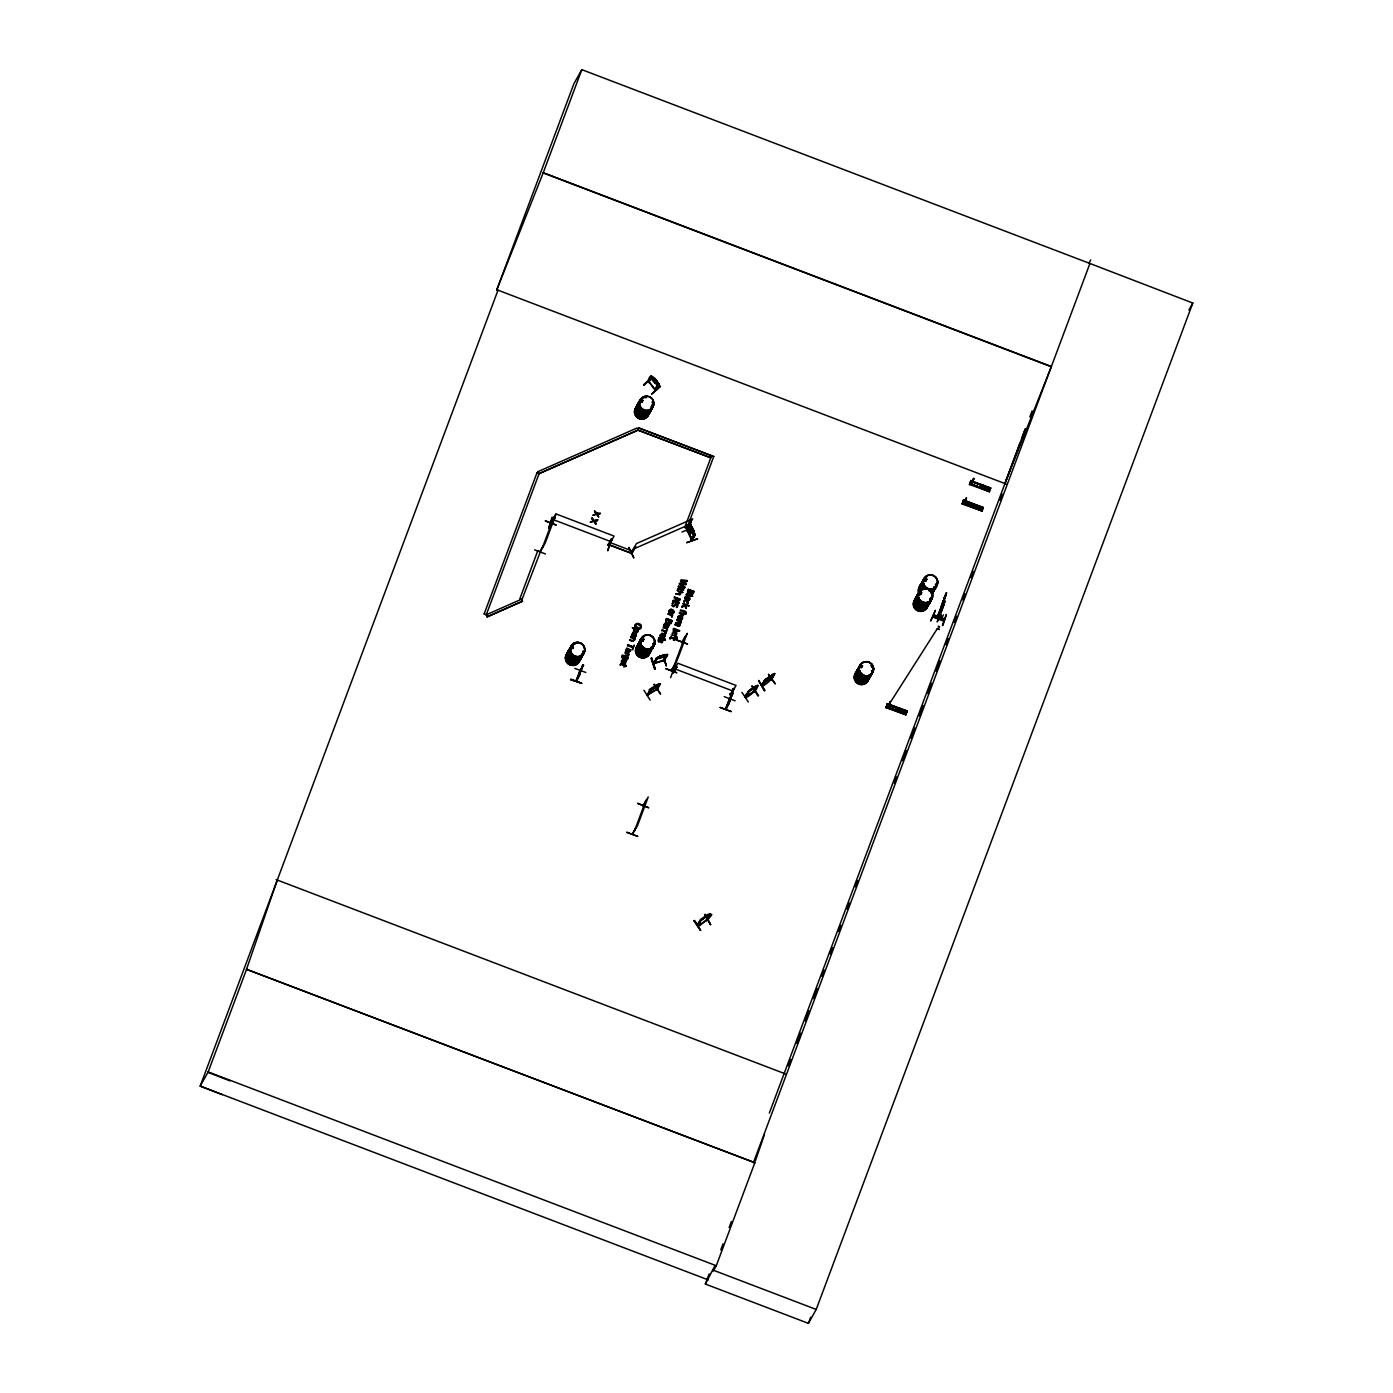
<?xml version="1.0" encoding="UTF-8"?>
<svg xmlns="http://www.w3.org/2000/svg" width="1393" height="1393" viewBox="0 0 1393 1393"><rect width="100%" height="100%" fill="white"/><g stroke="black" fill="none" stroke-linecap="round" stroke-linejoin="round"><path stroke-width="1.5" d="M677.938 589.674L678.287 588.978M684.207 602.89L683.824 601.167M581.856 668.849L581.908 667.526M629.949 650.81L628.696 651.663L628.713 648.685M680.742 593.714L680.602 592.443L683.058 592.547L677.033 590.249L680.097 593.331M659.516 641.233L658.889 640.414M631.395 635.748L632.805 633.049M622.183 661.762L622.236 663.016L621.539 661.483M660.77 635.887L660.961 634.825M628.069 657.392L627.982 657.879A2.072 2.037 29.4 0 1 627.198 659.185L627.268 659.063A2.072 2.037 29.4 0 0 628.051 657.757M687.533 602.89L686.279 601.306M685.704 598.137L686.349 596.883M633.919 630.437L635.191 631.952M625.405 656.155L627.198 658.105M628.104 654.693L627.755 655.842L628.713 655.737M671.826 612.92L673.15 611.057M681.821 618.3L681.612 616.942M630.019 650.322L630.872 649.695L630.524 651.175M668.065 627.198L668.953 624.743L667.961 625.979M687.028 530.071L691.764 540.536L695.211 534.72L694.306 533.972L691.363 539.161L692.129 540.38L695.211 534.72M687.132 529.88L690.615 524.325L691.05 525.283C681.003 542.156 693.784 518.684 689.901 522.654L686.662 528.26L687.881 528.139M688.038 530.507L687.672 529.601M691.311 539.213L694.794 533.763M636.305 635.643L636.322 634.703M664.983 635.835L664.844 634.494M641.25 626.815L641.268 625.631M641.337 626.154L641.093 627.372M624.952 660.682C624.099 667.23 625.892 659.168 625.614 661.466M634.895 626.171L635.156 624.969M634.999 625.509L634.982 626.693M635.678 635.539L635.365 634.32M676.389 632.701L675.797 633.919M554.919 517.604L553.509 518.074L553.926 517.221L554.919 517.604L550.931 523.298M632.126 834.32L635.434 828.278M671.304 670.033C673.011 674.02 685.286 637.977 687.254 633.327L682.309 642.521M939.909 614.452L939.422 615.706L940.641 616.176L941.128 614.922L939.875 614.505C935.904 618.318 940.432 620.79 940.954 614.957M666.254 621.365L666.585 620.164M686.087 613.773L685.965 612.189M887.376 705.572L887.149 704.301L906.895 711.84L886.958 704.841L887.411 703.604L907.209 710.918L906.773 712.119M983.214 507.836L963.608 499.983C962.929 502.351 963.817 502.525 963.538 501.045M971.583 482.204L970.66 481.473L970.451 482.622M970.729 481.943L971.374 482.274M621.783 656.12L621.713 657.061M677.834 605.903L677.938 605.398A1.968 1.933 29.4 0 0 677.642 604.318M745.133 696.761L748.999 690.771M757.252 686.227C756.625 683.545 744.889 693.94 746.265 696.883M745.603 697.196L755.076 691.102M761.832 685.025L764.861 679.61M770.381 679.906L773.724 674.003M771.792 679.349L770.834 680.167M621.417 662.006L621.678 661.048M660.073 635.556L660.317 634.599M651.001 376.127C669.371 401.898 650.618 362.981 648.111 381.717C652.795 384.364 655.877 397.475 659.22 384.346L658.227 383.841L655.128 389.1L655.807 390.266L648.563 381.142M649.242 381.961L648.337 381.351M656.103 389.848L655.528 388.821M669.789 638.917L670.033 637.959M677.921 589.988L678.374 588.055M576.005 681.038L579.592 674.491M576.859 680.324L576.441 681.281L579.976 674.647M580.585 669.998L576.476 681.16L576.911 680.359M725.596 709.002L728.939 702.56L729.009 703.848L732.509 693L727.477 705.554M728.905 702.664L726.31 708.584M728.992 699.565L732.631 693.035M729.114 699.373L728.8 702.56M729.828 699.025L732.944 693.348M580.655 670.921L576.319 680.115M647.345 695.211L650.984 688.751L647.188 694.707M657.27 684.729C646.77 690.528 663.364 681.142 659.255 684.659L656.382 689.988M656.921 689.274L647.432 695.211M710.674 914.4L706.547 920.547L707.505 920.129C723.768 900.296 687.689 941.703 700.609 919.589C702.629 920.042 693.035 932.927 700.905 920.042L701.532 919.014M700.505 919.641C721.313 905.624 694.323 922.88 698.311 924.673M706.895 920.268L709.542 914.383M707.47 920.076L697.945 925.474M628.992 649.904L628.556 651.611L629.514 651.506M667.09 624.969L666.638 626.658L667.856 626.258M667.317 623.193L665.784 622.427L665.837 620.164M687.863 593.557L687.515 591.537M886.714 706.181L887.724 705.293M963.434 500.435L982.953 508.532L963.033 501.793L963.608 499.983M628.139 650.705L628.313 649.626M628.33 649.922L627.964 651.384L626.658 650.148M889.222 704.684L888.664 706.094M889.622 703.918L890.336 701.463L889.065 704.632M966.376 498.816L966.342 497.806L963.852 503.5L964.827 502.281M973.568 479.61L973.672 478.252L973.185 480.185M973.864 478.635L971.304 484.05M580.202 672.314L582.396 666.638M663.277 660.23L664.635 660.247M731.499 695.716L731.255 697.092M731.795 694.881L731.429 695.856M670.468 638.847L671.461 637.924L674.038 638.882L673.481 640.31M944.054 604.005L943.461 605.241L945.081 600.905L943.775 604.91M899.251 709.908L897.736 710.378M973.881 505.694L974.525 507.035L975.448 506.042M679.854 625.457L679.871 624.203M572.854 648.668L571.652 647.588M571.67 647.797L573.219 647.553M582.64 651.628L583.441 652.046L582.762 651.367M640.519 401.062L642.208 402.333L641.581 400.366M582.622 651.924L583.806 651.75L583.284 652.481M651.802 405.224L652.882 405.642M641.981 640.606L642.051 639.491M653.561 644.855L653.021 643.705M860.474 666.62L861.135 667.665M860.16 667.108L861.745 667.369M871.426 670.851L872.506 671.252L871.6 670.608M871.966 671.356L872.157 670.521M917.099 598.032L917.064 598.154M919.484 593.627L921.086 593.749M921.313 594.132L920.651 592.704L919.206 593.331M925.44 580.864C927.303 577.642 922.688 581.612 926.101 580.393M930.785 597.562L931.656 597.754M931.255 597.527L931.133 598.468M934.041 589.152L934.215 588.403M935.469 584.224L936.723 584.189L935.521 584.538M665.053 633.171L665.558 633.989L665.819 632.979M666.115 630.367L666.603 631.186L666.881 630.158M672.018 616.855L672.088 616.228M677.033 606.112L675.901 604.562M683.371 615.636L682.518 615.723M680.759 623.054L680.811 621.922M680.898 622.601L680.01 623.82M672.506 604.022L672.575 605.555L673.899 605.572M622.305 661.275L622.166 662.737M632.091 635.243L633.658 633.658M664.687 625.318L665.541 623.942M634.529 640.519L634.616 639.3M636.932 631.917L637.036 630.245L634.146 629.828M627.964 655.424L628.051 654.344M671.391 616.141L671.879 617.134M625.962 649.608L626.885 648.215M664.252 624.029L664.165 625.44M635.643 625.718L637.298 624.116M687.463 603.169L687.55 602.246M664.757 625.213L666.307 625.649M631.569 552.168L636.427 543.583L692.739 518.858L686.766 528.208L687.95 528.104M631.534 552.272L635.487 546.544L632.561 552.551L631.464 552.934L635.643 546.909M673.307 611.806L672.68 612.781M689.222 598.485L688.09 599.617M668.605 626.241L668.953 624.743M640.432 627.129L640.118 625.196L637.681 624.238M636.375 635.539L634.895 637.228M665.053 635.73L664.705 636.636M673.794 612.432L673.899 611.997A1.846 1.811 29.4 0 0 673.707 610.813L671.234 609.42M673.968 611.893L673.603 612.816M688.09 603.413L688.09 601.654M669.284 610.569L669.18 610.987A1.828 1.793 29.4 0 0 669.371 612.171L669.545 612.641M677.938 616.681L677.764 617.221A1.828 1.793 29.4 0 0 677.956 618.405L678.199 618.753M576.11 681.02L579.871 670.59L579.627 671.6L583.545 665.105L580.01 671.739L582.03 667.299M730.925 697.04L729.444 699.861M620.181 665.105L620.634 664.095M635.608 635.817L634.842 634.146M664.426 635.608C663.016 639.143 662.389 632.579 664.269 635.016M729.915 698.938L730.28 697.493L728.347 702.769M676.963 638.151L676.615 636.357M888.473 705.851L887.654 707.139L890.197 701.706L887.794 707.209L888.508 706.025M669.267 621.452L669.145 622.706M690.893 592.948L691.45 591.433L693.139 592.077L692.547 593.54M691.12 592.286L690.928 593.348M580.463 671.461L579.714 673.202L581.421 670.033M729.862 699.704L729.114 701.428L730.698 698.224M658.384 639.77L658.192 640.292A1.776 1.724 29.4 0 0 658.245 641.285L658.558 641.755M688.438 590.998L689.204 593.192M578.791 674.578L578.078 677.311L579.888 672.593M578.687 676.476L579.68 673.533M582.483 665.593L580.759 670.137M578.443 676.389L583.232 664.809L582.065 666.638M727.895 704.51L731.046 696.535L730.594 697.318M885.931 707.748L886.296 706.895L905.99 714.365M886.383 706.495L905.868 714.731L885.948 707.661L886.366 706.512L906.112 714.034M962.58 502.856L982.065 511.039L983.371 507.452L963.538 500.174L962.128 504.109L962.58 502.873L982.187 510.726M969.876 483.336L989.361 491.572L969.458 484.52L969.876 483.354L989.483 491.224M990.51 488.316L970.782 480.898M906.895 711.84L887.341 703.813L907.017 711.475M962.163 504.022L982.135 510.865M579 675.344L580.167 672.662M728.87 701.654L728.295 703.448L730.42 699.373M942.904 601.811L942.156 604.04L943.67 600.435M942.33 603.204L941.111 607.156L943.601 601.219M945.272 596.744L946.474 592.791L937.698 615.793L939.387 613.965L945.481 596.169L939.282 614.121M943.322 606.234L944.228 603.796M966.307 498.502L965.053 501.567M246.509 969.302L754.832 1162.72L246.509 969.302L277.294 880.045M755.302 1161.1L764.409 1134.738M943.636 600.052L943.096 601.584L944.019 599.373M649.016 382.378L648.145 381.421M585.774 672.453L574.804 668.396M724.203 696.639L735.121 700.801M944.872 597.144L946.543 592.965M943.688 605.38L940.327 614.4M534.546 549.817L545.481 553.961M545.394 520.808L556.295 525.109L545.36 520.982M550.287 523.542C552.272 522.358 552.708 524.081 554.78 517.97M540.223 551.889L545.255 542.957L555.964 514.365L551.019 523.298M550.949 523.542L551.907 523.193M543.148 545.708L539.822 551.802L537.82 550.635L519.833 598.746L522.044 599.373L540.501 551.506M579.418 673.742L582.117 666.516M665.854 668.779L676.841 672.784L665.924 668.657M676.598 640.066L687.602 644.054L676.667 639.909M671.234 670.555L674.839 664.809L671.165 670.468M684.973 636.549L681.647 642.643M645.952 800.174L643.2 805.868M728.33 702.699L729.41 699.982M907.174 711.092L905.85 714.731L886.105 707.278L887.289 704.057M889.5 704.318L888.299 707.644M962.911 502.542L963.364 500.975M970.991 480.428L969.424 484.607M970.207 483.04L970.66 481.473M964.008 503.569L964.861 501.167M973.01 481.177L971.809 484.485M896.726 711.283L897.997 707.748M933.589 615.149L944.524 619.345M933.763 614.713L944.698 618.84M900.035 708.445L898.729 712.032M974.212 504.057L972.923 507.661M981.525 484.538L980.219 488.142M901.811 709.107L900.505 712.694M974.926 508.393L976.232 504.806M982.222 488.873L983.528 485.286M944.767 597.371L946.195 593.784M976.719 509.054L977.99 505.52M984.015 489.552L985.304 485.948M978.722 509.803L979.993 506.251M986.018 490.284L987.324 486.697M980.063 510.291L981.369 506.704M987.358 490.789L988.63 487.237M970.834 480.655L990.667 487.933L989.343 491.572L969.789 483.737M944.384 597.928L946.474 592.791M731.743 695.821L731.691 694.794M552.046 517.325L548.65 528.295L552.655 517.43M608.027 544.437L609.141 545.22M608.898 545.377L607.94 544.593L608.898 545.377L612.171 539.439L611.179 539.074L607.992 545.151M611.179 539.074L612.032 539.822M611.196 539.77L607.731 550.827L611.214 539.892M674.473 666.881L670.608 677.677M676.737 667.351C672.523 673.951 671.792 674.821 676.876 666.986L675.762 666.986L676.876 666.986M730.158 693.993C731.847 690.44 727.808 702.438 733.153 688.455L733.989 689.204L733.153 688.455M731.116 694.184L736.044 685.443L677.799 663.225L672.697 672.697M732.422 690.911L729.688 700.209L733.623 689.448M730.994 696.639L729.897 698.833M942.974 607.383L941.233 612.049M1019.955 443.131L1004.928 483.545L1051.384 366.498L543.27 172.662L496.813 289.727L498.015 290.179L200.192 1086.087L222.236 1094.654M1021.469 439.074L1025.231 428.974M496.761 289.866L573.916 83.684L581.821 69.65L1089.935 263.486L753.421 1162.667M543.27 172.662L581.821 69.65M708.306 1279.923L200.192 1086.087L208.184 1071.914L246.735 968.884M484.12 614L536.932 472.941L539.056 473.742L486.244 614.818L487.184 616.855L522.479 601.236L521.539 599.182L486.244 614.818L484.207 613.825M542.121 548.511L552.829 519.92M591.572 518.579L593.348 520.86L591.938 517.639L594.08 520.669L597.684 519.902L594.08 520.669M594.532 510.691L596.012 513.791L592.809 515.271L596.465 514.487C602.786 521.47 593.575 512.38 599.965 513.791C599.443 515.306 590.423 507.766 596.744 513.582M596.343 523.489L594.585 521.243L595.96 524.412L593.853 521.452L590.197 522.218L593.418 520.738M594.515 521.365L597.684 519.902M538.673 473.812L638.029 430.037L710.83 457.809L637.942 430.211L637.089 427.982L537.733 471.757L538.673 473.812L637.942 430.211L638.812 427.947L713.738 456.538L686.975 528.034L684.764 527.407L686.888 528.208M608.967 544.715L609.855 542.452L631.691 550.792L630.82 553.056L608.062 544.628M570.573 679.714L581.769 683.197L570.59 679.645M582.796 665.924L583.162 664.966M583.545 665.105L582.448 665.715M633.919 629.201L632.439 627.686L638.377 629.932L637.768 631.342M627.982 654.466L624.795 652.951C625.753 650.705 630.994 654.484 628.643 654.832M628.852 652.359L625.44 651.227L626.136 650.27M627.494 645.725L627.843 644.855L632.927 646.805L634.32 645.151L632.544 649.834L632.648 647.553L627.564 645.603M633.188 641.285L629.584 640.153L632.944 640.449M630.89 636.688L635.156 638.464L630.89 636.688L630.559 637.524L633.867 638.638L633.658 640.467M622.218 663.051L621.435 662.755M624.168 663.712C621.992 663.695 625.788 658.889 622.567 660.839M632.753 634.007C636.166 632.405 631.36 638.081 634.964 637.106M635.661 635.696L634.007 636.409L634.912 634.041M622.253 664.844L624.36 665.523L623.803 666.951L626.223 666.22L625.231 665.036L626.415 665.628M622.166 664.008L625.178 665.14M622.114 657.618L627.425 659.168M635.225 638.342L634.546 639.404M684.764 527.407L711.51 455.894M659.237 637.733C658.993 635.661 666.847 638.307 665.262 640.031L659.237 637.733L665.262 640.031M662.163 629.984L666.429 631.743L662.163 629.984L661.832 630.803C666.046 629.566 664.148 634.215 665.75 633.589M662.946 627.877L667.543 628.818L667.212 629.653M667.282 627.442L663.521 626.275L663.852 625.457M665.767 620.285L666.446 618.544L672.21 620.738L666.446 618.544M668.1 614.069L671.234 615.131L668.1 614.069L668.431 613.251L672.749 614.888L672.419 615.723M672.958 601.149L678.722 603.343L672.889 601.254L679.175 599.686L673.272 600.296M679.175 599.686L674.142 597.91L674.473 597.092L680.237 599.286C679.801 603.343 667.891 598.555 678.983 602.647L678.652 603.465M680.411 594.48L675.709 593.714L678.513 593.818M678.339 586.714L678.67 585.878L682.988 587.533L682.657 588.368L678.391 586.592M679.366 583.946L684.607 587.567L679.366 583.946C679.958 580.306 691.032 587.428 680.602 580.707L687.219 580.62L680.916 579.871M666.516 620.268L668.953 620.355L668.553 621.33M660.822 635.765L660.125 635.817M672.976 602.142L673.933 602.507L672.001 603.395M662.337 637.106L663.033 634.024L661.222 634.39M669.197 621.574L669.58 620.599L671.269 621.243L670.677 622.706M679.244 588.316L683.563 589.814L682.048 590.057C680.794 593.818 682.152 587.515 678.443 588.943M666.498 631.621L665.68 632.701M683.371 588.682L684.485 588.055L683.423 588.577M682.048 590.057L683.563 589.814M672.21 620.738L671.026 623.524M684.607 587.567L684.938 586.714C670.433 580.15 696.535 586.749 680.533 583.737M685.739 584.555L686.087 583.667L681.717 580.707L686.087 583.667M681.647 580.811L686.871 581.508L687.219 580.62M671.217 635.016L675.971 636.009M673.376 629.183L673.724 628.347L679.749 630.646C676.789 632.84 666.899 625.509 679.471 631.36M677.851 625.979L674.943 625.022L675.274 624.186L678.339 625.318M678.879 625.457L679.14 623.698L675.849 622.601L678.687 622.723M680.045 622.81L680.045 621.313L676.754 620.181L677.085 619.363L681.403 621.017L681.073 621.835M679.384 613.146L682.518 614.209L679.384 613.146L679.714 612.311L684.05 613.965L683.702 614.801M685.495 613.216C684.921 610.587 683.162 615.828 684.067 612.049L680.289 610.743L680.62 609.908L685.13 611.074L686.07 612.554M686.436 607.574L685.234 605.189L686.035 608.584L684.956 606.025L681.63 607.156L684.729 605.311L682.048 606.112M684.659 605.433L683.005 603.517L689.03 605.816L685.182 605.311M686.261 594.759L686.592 593.923L692.617 596.221L686.331 594.637M687.62 591.12L688.299 589.378L694.062 591.572L688.299 589.378M688.386 591.102L690.806 591.189L690.423 592.164M672.07 633.153L672.819 633.937L673.69 631.29M676.702 633.85C672.976 637.193 675.971 630.837 673.899 631.325M675.657 633.902L674.63 633.919L675.918 631.969M674.943 636.427L674.229 638.29L671.478 637.263M674.073 640.554L674.63 639.108L675.884 639.596L674.839 638.516L675.553 636.636L676.859 638.412M685.983 614.034L685.077 614.226L685.443 612.903M694.062 591.572L692.356 594.794M673.428 667.473L684.137 638.882M634.407 831.099L645.116 802.49M731.186 711.405L720.146 707.487M732.561 693.192L732.579 694.306M935.33 610.5L930.716 620.999L935.382 610.413M945.481 596.169L938.133 615.967L939.457 613.373L938.569 614.94M939.909 615.828L940.484 614.4L940.345 615.706M940.223 615.932L940.797 614.505M943.444 614.87L941.894 617.499M942.365 625.335L946.335 614.592L942.835 625.614M1089.935 263.486L1192.808 303.047L816.211 1309.455L808.393 1323.35L705.363 1284.05L709.176 1273.881M769.319 1113.129L1025.335 429.009M1029.862 416.89L1032.143 410.831M788.438 1065.749L790.719 1059.638M796.813 1043.374L800.609 1033.206M805.189 1020.999L808.985 1010.83M813.564 998.624L817.36 988.455M821.922 976.249L824.221 970.155M830.298 953.874L832.579 947.78M838.673 931.499L840.954 925.405M847.048 909.124L849.33 903.03M855.424 886.749L857.705 880.655M894.236 783.005L896.517 776.911M902.612 760.648L906.408 750.461M910.987 738.273L914.783 728.086M919.345 715.898L923.159 705.711M927.721 693.522L931.534 683.354M936.096 671.147L939.909 660.979M945.986 644.698L948.267 638.603M954.362 622.323L956.643 616.228M962.737 599.948L965.018 593.853M971.113 577.573L973.394 571.478M1000.035 500.279L1002.316 494.184M705.363 1284.05L714.713 1266.098M720.79 1249.887L723.054 1243.792M729.131 1227.564L731.412 1221.487M713.286 1271.06L716.281 1265.732L754.832 1162.72M808.393 1323.35L810.674 1317.238M579.088 674.02L580.202 671.304M981.943 511.388L982.378 510.186L962.406 503.326L982.065 511.092M982.97 508.48L983.336 507.487M989.239 491.868L989.674 490.667L969.702 483.824M990.284 488.978L990.702 487.776M905.746 715.027L906.181 713.825M731.638 694.933L732.509 693M932.892 617.029L943.827 621.156M933.066 616.594L944.071 620.529M570.851 679.035L581.665 683.423M731.064 711.666L720.181 707.4M972.714 481.543L972.157 482.936L973.219 480.515M965.419 501.045L964.6 502.594M966.028 499.756L964.496 504.005M887.08 704.51L906.86 711.893M939.457 616.542L940.519 613.756M972.122 482.762L971.147 483.998L973.55 478.495M966.045 498.886L966.498 497.858M729.758 699.303L731.429 695.542M659.202 658.454L655.894 658.61L660.613 655.737L667.526 654.362L663.538 660.682M664.374 660.526L667.526 654.919L664.322 654.606M731.517 694.759L729.671 699.251M938.725 618.335L939.805 615.549M581.02 669.685L580.55 671.147M581.525 668.797L581.125 670.068M690.475 592.042L689.901 593.105M939.178 617.047L937.228 621.905L938.952 617.291L938.708 618.144M579.279 674.543L580.916 671.06M728.678 702.786L729.601 700.557M729.932 699.425L730.437 698.502M621.609 661.153L622.149 660.195M620.303 664.705L621.295 663.73M669.963 638.064L670.956 637.106M676.65 633.972L676.528 631.464L674.229 630.541M633.972 639.944L632.875 640.554M680.097 593.505L678.443 593.94M622.723 655.615L623.315 657.548M679.923 625.353L677.799 626.101M635.086 625.074L636.148 623.664M669.493 610.169L669.11 611.109A1.828 1.793 29.4 0 0 669.302 612.293L671.391 613.495M685.147 597.371L685.983 596.274M685.408 596.848L685.043 597.789A1.828 1.793 29.4 0 0 685.234 598.973L685.478 599.321M688.612 600.261A1.828 1.793 29.4 0 0 689.535 599.495L689.779 598.99M682.518 618.422L682.257 618.927A1.828 1.793 29.4 0 1 681.334 619.693L680.916 619.798M641.163 627.25L640.501 628.33A2.368 2.316 29.4 0 1 639.091 629.027L637.837 628.957M662.232 641.459L661.518 642.469M637.506 632.439L637.768 630.855M688.125 530.698L691.05 525.283M692.286 540.118L687.55 530.698M638.83 404.736L637.907 406.007M641.233 402.107C644.402 400.784 638.586 400.418 641.407 402.473M573.324 648.407L573.376 647.31M640.118 643.862L639.091 644.141L639.962 643.705M641.459 639.77L643.549 639.718M643.305 640.38L641.947 640.588M860.125 666.568L860.735 666.429M921.818 584.137L922.984 583.493M924.273 579.767L925.161 579.14M926.258 580.829L925.44 579.07M919.693 594.149L921.034 593.94M536.932 472.941L539.056 473.742M487.184 616.855L522.479 601.236M550.357 523.698L555.842 513.86L614.069 536.079L608.863 545.394M521.539 599.182L522.392 601.41M651.071 376.232L652.255 376.667L643.897 385.13M643.496 384.834L652.098 377.224L643.949 385.164M648.111 381.874L651.541 375.884M648.65 382.483L652.255 376.667M651.732 376.824L651.245 376.162M652.481 377.52L653.439 380.707L657.165 383.928L656.887 380.951M660.439 386.436L651.854 394.027M658.523 383.563L655.424 388.839M638.812 427.947L713.738 456.538M597.301 520.878L594.585 521.243M628.957 547.379L633.85 558.001L628.765 547.553M630.82 553.056L609.072 544.541M578.896 675.205L579.767 673.672M681.943 532.074L692.53 527.459M686.819 528.626L691.015 522.584M632.439 627.686L638.377 629.932M629.584 640.153L632.457 641.111M686.331 524.308L690.493 533.101M627.843 644.855L632.857 646.909M625.44 651.227L628.469 652.237M634.007 636.409L635.225 636.288M694.306 533.798L694.846 534.877M627.111 659.969L622.845 658.158M624.569 664.914L621.504 663.834M697.527 538.83L686.627 542.678L697.527 538.795M680.533 580.811L684.903 583.771M675.709 593.714L679.645 594.846M674.473 597.092L680.237 599.286M673.846 602.681L672.976 603.308M686.871 581.508L681.717 580.707M663.521 626.275L666.551 627.303M664.861 625.979L666.115 626.31M678.983 602.647L674.351 601.01M669.197 623.629L668.64 622.567L670.573 623.838M662.685 636.601L663.904 636.479M686.592 593.923L692.565 596.343M688.664 590.388L690.806 591.189M651.663 657.966L655.023 669.128L651.454 658.123M682.936 603.639L688.978 605.938M691.45 591.433L693.139 592.077M676.754 620.181L680.167 622.062M675.849 622.601L678.983 623.646M675.205 624.29L678.704 625.492M664.496 659.864L653.439 663.364L656.573 657.809L657.688 657.896L653.491 663.834L657.426 657.357M657.688 657.896L654.553 663.033M674.038 638.882L671.914 638.22M674.63 639.108L675.814 639.7M663.277 660.822L667.526 654.919M649.504 690.249C660.143 685.861 640.71 694.271 653.926 686.679M651.123 688.682L648.389 694.602M648.128 694.968L653.857 686.575M654.153 684.329L660.578 694.114L654.17 684.381M663.26 656.573L666.237 665.75L663.329 656.469M650.113 700.07L643.932 690.284M655.824 689.918L659.255 684.659M657.078 689.779L660.021 683.597M656.991 689.848L660.16 684.137M643.009 806.408L648.233 796.935L637.541 825.544L632.805 833.728M725.44 709.107L729.479 698.642M725.84 709.507L729.375 702.873M741.929 692.373L748.337 702.02M753.665 689.187C745.429 690.684 739.387 705.816 754.588 691.015M752.22 685.931L758.576 695.664M751.767 686.192L758.036 696.012M758.576 680.655L764.931 690.406M756.904 685.826L753.77 691.45M757.844 685.286L754.118 691.903M745.133 696.848L754.484 690.998M754.797 691.485C758.489 686.888 758.158 683.998 756.138 686.349L749.382 691.015M765.819 679.157L765.157 680.045C751.036 699.443 789.657 663.73 761.988 684.956M762.197 685.652L763.138 684.781L761.849 685.095M768.518 674.369L775.292 683.928L768.483 674.438M770.59 680.237L774.56 673.533L765.157 680.045M771.356 679.279L774.56 673.533M774.7 674.073L771.687 679.471M694.027 920.808L700.609 930.35M705.084 914.417L710.534 924.708L705.102 914.417M710.691 924.621L704.684 914.644M1088.769 263.399L1090.719 259.951M940.049 615.584L938.185 618.388L940.101 614.592L940.884 615.149M941.128 614.922L939.265 618.544L938.394 617.238M903.796 709.89L902.525 713.442M1188.891 309.995L1192.808 303.047M677.573 606.651L676.998 607.54M889.57 703.622L937.419 628.452L939.335 629.462L937.419 628.452M622.149 655.163L623.089 655.11M658.489 639.491L659.272 638.499L659.464 639.387M660.056 640.902L661.309 639.561M688.003 603.639L687.045 603.709M675.657 603.639L674.09 605.415M675.013 605.52L675.971 604.44M677.503 588.751L679.314 588.194M675.083 605.398L673.289 606.721M663.573 637.419L664.774 636.514M679.801 625.596L678.879 626.275M677.346 607.069L676.232 607.122M669.424 610.273L670.851 609.316M678.078 616.403L679.941 615.41M640.902 627.79L640.571 628.226A2.368 2.316 29.4 0 1 639.161 628.905L638.569 628.922M670.747 622.584L669.337 622.758M681.769 618.44L678.67 617.935M680.097 622.688L679.175 623.037M678.861 616.472L678.478 617.813M668.327 626.833L666.864 627.529M662.493 642.382L661.187 642.713L661.849 642.086M627.042 658.419L624.186 657.287M660.613 641.459L659.046 642.069M658.732 639.143L659.76 639.126M982.187 485.878L981.386 487.411L982.553 486.14M973.864 505.729L975.413 506.094M641.024 400.784L641.25 402.124M651.732 405.206L652.882 405.485M641.581 640.571L642.991 641.198L643.479 639.735M653.056 643.74L653.543 644.785M668.605 622.549L667.247 623.298M763.016 684.903L766.463 678.6L772.854 674.612L766.098 679.262M752.847 687.933L751.123 689.761L753.979 687.376M769.563 676.18L767.822 678.008L770.695 675.622M622.096 660.317L623.263 659.568M670.242 637.576L671.234 637.089M654.902 686.035L653.143 687.829L656.051 685.53M705.415 916.315L703.657 918.091L706.582 915.793M655.372 383.528C644.976 369.598 652.603 382.1 658.419 385.669M654.936 379.227C650.775 377.991 658.018 385.443 655.894 380.08M643.932 385.147L652.377 377.555L656.782 381.038M659.22 384.346L658.227 383.841M651.732 393.923L660.404 386.227M753.63 689.204L757.339 686.157M655.668 687.271C670.033 677.538 642.312 696.187 655.703 687.271M706.181 917.552L710.117 914.853M710.047 914.748L700.017 920.529L702.977 919.537M686.679 528.156L687.689 527.581M624.726 656.12L624.134 657.722M661.832 655.598L659.916 656.991L663.033 655.232M694.045 920.79L700.575 930.454L694.619 920.39M764.949 679.714L765.837 678.948L762.911 685.06M757.775 685.478L756.887 686.035L758.001 685.809M748.459 691.799L749.121 690.911L746.3 696.744M770.503 679.68L771.461 679.087M582.222 654.832A7.244 7.087 29.4 0 1 570.886 659.812A7.313 7.157 29.4 0 1 572.035 647.397L572.715 646.944M643.2 640.954L642.173 641.111M692.321 593.784L691.607 593.836M659.046 684.311L659.951 683.789M647.066 694.968L656.66 689.291M710.465 914.052L709.768 914.922M697.614 925.074L698.694 924.464M632.37 633.38L634.163 632.962L636.096 634.424M672.993 630.907L674.299 630.42M664.687 623.507L665.819 623.176M550.81 522.775L551.628 523.333M673.568 672.941L672.645 672.593M663.486 660.108L666.429 654.693M625.649 663.486L624.534 663.886M690.092 593.749L689.1 594.132M666.916 655.267L659.133 658.489L667.021 655.25M685.913 596.378L687.219 595.978M675.588 634.007L675.988 631.847M635.487 546.544L634.703 547.327M690.388 533.171L688.455 527.668M633.293 549.138L689.622 524.412M636.462 624.464L637.75 624.134M690.127 524.325L693.818 530.559L692.217 533.258L694.41 535.852L690.615 529.671L692.217 526.972L690.841 526.223L693.575 533.832L692.112 527.094M692.547 528.365L691.625 527.982M693.192 529.462L693.174 531.447M694.898 534.982L693.784 530.524M774.63 673.637L771.792 674.682M767.143 679.453L764.374 680.481M686.279 597.005L689.117 598.085M651.384 689.03L658.28 684.607L657.2 684.625M701.898 919.293L710.604 913.965M657.2 684.781L660.09 683.702M707.714 915.062L710.5 914.034M655.215 668.988L651.593 658.088M654.571 669.267L651.036 658.245M707.209 919.624L706.651 920.477M626.833 648.32L628.661 648.807M981.508 485.931L982.535 486.174M667.404 654.536L666.533 655.215M653.7 663.764L664.426 660.421M666.237 665.75L663.834 656.399M898.241 708.985L897.719 710.413M661.431 633.362L664.531 634.25M622.775 659.794L623.716 659.533M632.579 551.837L631.621 552.986M571.931 646.718L573.428 647.292M925.788 581.107L924.308 580.045M692.425 594.672L691.363 594.776M663.991 637.21L662.267 637.228M675.936 634.546L674.7 634.72M671.809 613.686L672.749 613.46A1.828 1.793 29.4 0 0 673.672 612.711M679.68 622.967L678.617 622.845M636.549 623.559L638.394 623.402M624.586 655.424L625.892 655.319M596.692 513.704L600.226 513.059M597.197 514.296L599.965 513.791M639.422 628.034L635.939 626.711M654.275 662.981L653.717 663.573M686.523 596.9L689.169 598.328M670.59 610.221L673.08 611.161M679.244 616.333L681.734 617.291M636.723 632.91L635.4 632.997M689.657 593.975L687.707 593.139M665.175 623.298L666.934 624.203M673.829 606.564L671.792 605.52M633.171 633.031L634.616 633.24M624.987 663.747L623.611 663.677M672.331 613.564L671.322 613.616M680.463 619.798L681.403 619.572A1.828 1.793 29.4 0 0 682.326 618.823M686.697 596.117L687.707 596.065M920.442 594.741L919.328 594.132M670.782 609.438L671.774 609.385M860.978 665.871L862.284 666.794M861.344 667.665L860.682 667.334M624.882 656.155L626.136 656.225M636.409 632.161L635.121 632.074M679.54 616.298L681.299 616.855M676.145 603.657L677.59 604.44M621.365 664.618L622.305 664.74M939.056 626.676C941.093 627.407 936.479 625.213 939.074 626.937M688.038 601.759L685.043 600.366A1.793 1.759 29.4 0 0 683.998 600.94M634.581 637.141L633.589 637.036M687.254 600.296L688.664 600.139A1.828 1.793 29.4 0 0 689.587 599.39M679.888 615.532L680.933 615.654M680.533 619.693L679.453 619.572M672.923 672.088L673.794 672.175M730.733 694.776L729.967 694.48M625.37 655.354L627.999 657.496M635.922 632.962L634.929 632.84M661.64 639.631L662.842 640.519M664.252 654.64L665.21 655.615L657.966 657.809L660.613 655.737L656.695 658.192M642.608 639.37L643.34 639.979M671.896 612.798L669.841 611.335M662.772 633.275L663.782 633.658M685.878 599.512L687.324 600.174M638.186 624.325L640.049 625.318M678.809 588.978L681.369 589.936M963.347 500.679L983.092 508.201L963.19 501.132M543.131 172.924L1051.227 366.759M496.813 289.727L1006.112 484.015M939.457 615.654L940.675 616.106M552.708 519.415L610.952 541.633M674.665 668.779L732.91 690.998M731.168 696.57L732.178 693.906L725.614 709.054M276.093 879.592L785.391 1073.881M208.184 1071.914L716.281 1265.732M713.199 1270.155L816.211 1309.455M207.957 1072.314L230.002 1080.881M679.523 619.45L678.269 618.631M675.901 636.113L677.085 637.506M633.275 631.186L634.982 632.718M688.142 596.343L689.396 597.144M672.227 609.646L673.463 610.465M680.881 615.776L681.786 616.263M639.021 623.716L640.989 625.248M637.21 628.626L635.574 627.546M624.639 659.864L625.544 660.369M686.557 600.575L687.794 601.41M667.038 622.271L666.307 621.261M666.777 623.054L665.854 622.305M687.062 599.286L685.756 598.015M622.375 658.018L621.748 656.556M635.939 628.069L635.26 627.094M685.809 599.634L685.304 598.851A1.828 1.793 29.4 0 1 685.095 597.667M640.292 624.273L641.198 625.736M664.252 633.815L665.018 635.417M625.614 660.247L626.362 661.867M729.897 694.202L731.221 694.149M692.965 531.83L691.416 528.365M662.598 639.927L662.929 641.128M664.043 634.511L664.374 635.487M635.904 633.937L636.253 634.825M625.945 660.578L626.293 661.449M751.889 688.595L748.111 691.537L751.854 688.612M656.73 381.003L658.924 384.781M666.812 623.733L667.021 624.639M537.82 471.583L538.778 473.637M486.331 614.644L487.289 616.699M692.321 533.206L689.639 525.196L690.649 529.706M690.249 524.482L690.545 525.405M687.707 529.758L692.199 539.927M683.127 614.435L683.301 615.427M664.252 625.753L664.13 624.552M582.866 651.889L583.197 651.541A7.4 7.244 29.4 0 1 573.359 659.324A7.278 7.122 29.4 0 1 571.217 647.048M689.622 597.614A1.828 1.793 29.4 0 1 689.814 598.781M682.344 617.047A1.828 1.793 29.4 0 1 682.553 618.213M678.025 618.283A1.828 1.793 29.4 0 1 677.834 617.099M872.297 673.028A7.313 7.157 29.4 0 1 859.76 671.687A7.278 7.122 29.4 0 1 867.003 661.658A7.313 7.157 29.4 0 1 872.262 673.08A7.313 7.157 29.4 0 1 859.725 671.722A7.244 7.087 29.4 0 1 866.934 661.814A7.244 7.087 29.4 0 1 872.175 673.132A7.244 7.087 29.4 0 1 859.742 671.792A7.313 7.157 29.4 0 1 866.986 661.692A7.278 7.122 29.4 0 1 872.279 673.011A7.278 7.122 29.4 0 1 859.777 671.67A7.313 7.157 29.4 0 1 867.003 661.64A7.313 7.157 29.4 0 1 872.297 673.028A7.278 7.122 29.4 0 1 861.309 676.11A7.4 7.244 29.4 0 1 860.822 664.565A7.4 7.244 29.4 0 0 861.344 676.023A7.4 7.244 29.4 0 0 872.436 672.871M870.712 675.64A7.244 7.087 29.4 0 1 858.401 677.52A7.313 7.157 29.4 0 1 862.685 665.976A7.244 7.087 29.4 0 0 858.401 677.52A7.313 7.157 29.4 0 0 870.747 675.692M871.826 672.627A7.278 7.122 29.4 0 1 860.456 677.642A7.278 7.122 29.4 0 1 861.588 665.297M872.035 672.471A7.4 7.244 29.4 0 1 860.474 677.555A7.4 7.244 29.4 0 1 861.623 665.036M872.488 672.784A7.4 7.244 29.4 0 1 861.344 676.023A7.278 7.122 29.4 0 1 860.839 664.74M872.21 667.299A7.4 7.244 29.4 0 0 871.182 665.68A7.4 7.244 29.4 0 1 872.262 667.23M872.836 669.04A7.4 7.244 29.4 0 1 872.906 670.938A7.4 7.244 29.4 0 0 872.784 669.128A7.278 7.122 29.4 0 1 872.836 670.851M872.436 672.662A7.278 7.122 29.4 0 1 861.449 675.849A7.278 7.122 29.4 0 1 860.996 664.478M871.2 665.575A7.278 7.122 29.4 0 1 872.21 667.177M869.371 676.998A7.278 7.122 29.4 0 1 857.984 682.013A7.4 7.244 29.4 0 1 859.115 669.476M859.115 669.667A7.278 7.122 29.4 0 0 857.984 682.013A7.4 7.244 29.4 0 0 869.545 676.928A7.4 7.244 29.4 0 1 858.018 681.926A7.4 7.244 29.4 0 1 859.168 669.406M869.511 676.754A7.278 7.122 29.4 0 1 858.14 681.752A7.278 7.122 29.4 0 1 859.272 669.424M871.008 674.055A7.244 7.087 29.4 0 1 859.655 679.035A7.244 7.087 29.4 0 1 860.787 666.759M858.523 668.849A7.278 7.122 29.4 0 0 859.812 680.724A7.278 7.122 29.4 0 0 870.381 675.222A7.296 7.139 29.4 0 1 859.794 680.724A7.4 7.244 29.4 0 1 858.401 668.849A7.296 7.139 29.4 0 0 859.794 680.724A7.4 7.244 29.4 0 0 870.451 675.309M870.242 675.466A7.278 7.122 29.4 0 1 859.655 680.968A7.278 7.122 29.4 0 1 858.384 669.11M651.332 406.547A7.278 7.122 29.4 0 1 651.419 408.428A7.278 7.122 29.4 0 1 644.228 414.714A7.278 7.122 29.4 0 1 637.036 408.027A7.313 7.157 29.4 0 1 642.991 400.488A7.278 7.122 29.4 0 0 638.638 412.136A7.278 7.122 29.4 0 0 651.001 410.238M643.026 400.47A7.278 7.122 29.4 0 0 637.036 408.027A7.313 7.157 29.4 0 0 644.21 414.783A7.313 7.157 29.4 0 0 651.471 408.375M652.516 401.811A7.4 7.244 29.4 0 1 648.929 411.405A7.296 7.139 29.4 0 1 639.213 407.714A7.4 7.244 29.4 0 1 642.748 398.085M644.593 397.545A7.4 7.244 29.4 0 1 646.509 397.51M652.516 401.689A7.278 7.122 29.4 0 1 648.981 411.127A7.278 7.122 29.4 0 1 639.37 407.452A7.278 7.122 29.4 0 1 642.904 398.015M644.698 397.493A7.278 7.122 29.4 0 1 646.596 397.458M652.133 407.139A7.278 7.122 29.4 0 1 640.763 412.136A7.4 7.244 29.4 0 1 641.894 399.617A7.4 7.244 29.4 0 0 640.78 412.067A7.4 7.244 29.4 0 0 652.342 406.982A7.4 7.244 29.4 0 1 640.745 412.136A7.278 7.122 29.4 0 1 641.894 399.808M651.332 406.617A7.313 7.157 29.4 0 1 645.412 414.818A7.313 7.157 29.4 0 1 637.001 408.811A7.313 7.157 29.4 0 1 642.922 400.609M652.29 406.878A7.278 7.122 29.4 0 1 640.902 411.875A7.278 7.122 29.4 0 1 642.034 399.547M649.678 411.51A7.278 7.122 29.4 0 1 638.29 416.507A7.278 7.122 29.4 0 1 639.422 404.179M649.817 409.455A7.4 7.244 29.4 0 1 644.437 417.621A7.4 7.244 29.4 0 1 635.643 412.903A7.4 7.244 29.4 0 1 639.474 403.9M650.548 409.977A7.278 7.122 29.4 0 1 639.161 414.975A7.278 7.122 29.4 0 1 640.292 402.647M652.342 647.257A7.244 7.087 29.4 0 1 645.133 653.613A7.244 7.087 29.4 0 1 637.977 646.961A7.296 7.139 29.4 0 1 644.001 639.265M643.932 639.439A7.244 7.087 29.4 0 0 637.977 646.961A7.296 7.139 29.4 0 0 645.203 653.543A7.296 7.139 29.4 0 0 652.464 647.136M653.178 645.847A7.278 7.122 29.4 0 1 641.79 650.844A7.278 7.122 29.4 0 1 642.922 638.499M653.387 645.69A7.4 7.244 29.4 0 1 641.825 650.757A7.4 7.244 29.4 0 1 642.974 638.238M653.787 646.073A7.4 7.244 29.4 0 1 641.894 648.703A7.4 7.244 29.4 0 1 643.792 636.775M654.135 642.33A7.4 7.244 29.4 0 1 654.205 644.228M654.17 642.243A7.4 7.244 29.4 0 1 648.807 650.427A7.4 7.244 29.4 0 1 639.996 645.708A7.4 7.244 29.4 0 1 643.827 636.705A7.278 7.122 29.4 0 0 642.069 648.441A7.278 7.122 29.4 0 0 653.77 645.864M654.118 642.173A7.278 7.122 29.4 0 1 654.188 644.054M653.979 642.434A7.296 7.139 29.4 0 1 654.066 644.315M640.467 642.87A7.278 7.122 29.4 0 0 639.335 655.215A7.278 7.122 29.4 0 0 650.723 650.2A7.4 7.244 29.4 0 1 639.317 655.215A7.4 7.244 29.4 0 1 640.467 642.678M650.931 650.061A7.4 7.244 29.4 0 1 639.352 655.128A7.4 7.244 29.4 0 1 640.501 642.608A7.278 7.122 29.4 0 0 639.474 654.954A7.278 7.122 29.4 0 0 650.862 649.956M649.591 653.213A7.244 7.087 29.4 0 1 639.474 656.887A7.278 7.122 29.4 0 1 636.862 646.474A7.313 7.157 29.4 0 0 641.215 657.653A7.313 7.157 29.4 0 0 649.974 649.573A7.244 7.087 29.4 0 1 650.009 651.402A7.278 7.122 29.4 0 0 649.922 649.626A7.296 7.139 29.4 0 1 650.009 651.489M639.875 642.051A7.278 7.122 29.4 0 0 642.016 654.31A7.278 7.122 29.4 0 0 651.645 646.544A7.4 7.244 29.4 0 1 641.929 654.518A7.278 7.122 29.4 0 1 639.735 642.312M651.506 646.805A7.278 7.122 29.4 0 1 641.877 654.571A7.4 7.244 29.4 0 1 639.7 642.138A7.4 7.244 29.4 0 0 641.929 654.518A7.4 7.244 29.4 0 0 651.663 646.7M930.228 600.592A7.261 7.104 29.4 0 1 923.002 606.965A7.261 7.104 29.4 0 1 915.828 600.296A7.261 7.104 29.4 0 1 921.8 592.756A7.313 7.157 29.4 0 0 915.845 600.958A7.296 7.139 29.4 0 0 924.203 607.017A7.313 7.157 29.4 0 0 930.176 598.764M930.124 598.833A7.296 7.139 29.4 0 1 924.203 607.017A7.261 7.104 29.4 0 1 915.776 601.149A7.261 7.104 29.4 0 1 921.661 592.983A7.296 7.139 29.4 0 0 915.828 601.027A7.313 7.157 29.4 0 0 924.255 606.965A7.261 7.104 29.4 0 0 930.019 598.955M931.081 599.321A7.4 7.244 29.4 0 1 919.519 604.405A7.4 7.244 29.4 0 1 920.669 591.886A7.4 7.244 29.4 0 0 919.554 604.336A7.296 7.139 29.4 0 0 930.924 599.408A7.278 7.122 29.4 0 1 919.537 604.405A7.296 7.139 29.4 0 1 920.651 592.06A7.278 7.122 29.4 0 0 919.537 604.405A7.4 7.244 29.4 0 0 931.133 599.251A7.278 7.122 29.4 0 1 919.676 604.144A7.278 7.122 29.4 0 1 920.808 591.816M921.574 590.266A7.4 7.244 29.4 0 0 920.425 602.803A7.4 7.244 29.4 0 0 931.987 597.719A7.278 7.122 29.4 0 1 920.547 602.612A7.278 7.122 29.4 0 1 921.678 590.284M927.738 605.05A7.296 7.139 29.4 0 1 916.333 610.064A7.296 7.139 29.4 0 1 917.465 597.719M927.773 604.962A7.261 7.104 29.4 0 1 916.402 609.96A7.261 7.104 29.4 0 1 917.534 597.649M919.067 594.915A7.278 7.122 29.4 0 0 917.935 607.244A7.278 7.122 29.4 0 0 929.323 602.246A7.4 7.244 29.4 0 1 917.917 607.244A7.4 7.244 29.4 0 1 919.067 594.707A7.278 7.122 29.4 0 0 918.074 606.982A7.296 7.139 29.4 0 0 929.479 601.985A7.278 7.122 29.4 0 1 918.074 606.982A7.296 7.139 29.4 0 1 919.206 594.637M928.191 605.537A7.4 7.244 29.4 0 1 917.047 608.776A7.4 7.244 29.4 0 1 916.577 597.231A7.4 7.244 29.4 0 0 918.805 609.612A7.4 7.244 29.4 0 0 928.591 601.724A7.4 7.244 29.4 0 1 928.626 603.691M928.191 605.328A7.278 7.122 29.4 0 1 917.221 608.515A7.278 7.122 29.4 0 1 916.751 597.162M928.522 601.654A7.278 7.122 29.4 0 1 928.591 603.517M935.295 587.045A7.261 7.104 29.4 0 1 931.133 592.809A7.296 7.139 29.4 0 0 935.278 587.132A7.261 7.104 29.4 0 1 931.012 593.035M935.992 585.844A7.278 7.122 29.4 0 1 931.813 591.625M923.211 589.552A7.278 7.122 29.4 0 1 925.736 578.513M936.148 585.774A7.4 7.244 29.4 0 1 931.917 591.642M923.176 589.535A7.4 7.244 29.4 0 1 925.736 578.321M921.417 589.378A7.261 7.104 29.4 0 1 926.745 579.436M923.35 589.291A7.278 7.122 29.4 0 1 925.875 578.252A7.296 7.139 29.4 0 0 923.35 589.309M928.992 590.649A7.278 7.122 29.4 0 0 936.444 586.122A7.261 7.104 29.4 0 1 923.942 584.886A7.261 7.104 29.4 0 1 931.168 574.891A7.261 7.104 29.4 0 1 936.409 586.227A7.296 7.139 29.4 0 1 923.925 584.886A7.296 7.139 29.4 0 1 931.168 574.874A7.296 7.139 29.4 0 1 936.444 586.244A7.296 7.139 29.4 0 1 928.992 590.667A7.4 7.244 29.4 0 0 936.932 582.344A7.278 7.122 29.4 0 1 937.001 584.05M925.457 589.326A7.4 7.244 29.4 0 1 926.606 576.789M936.584 585.878A7.278 7.122 29.4 0 1 929.131 590.406M925.614 589.065A7.278 7.122 29.4 0 1 926.745 576.719M932.387 593.314A7.278 7.122 29.4 0 0 932.718 589.639A7.296 7.139 29.4 0 1 932.405 593.331A7.278 7.122 29.4 0 0 933.676 589.953A7.4 7.244 29.4 0 1 932.37 593.644M919.693 592.286A7.4 7.244 29.4 0 1 923.28 582.692M919.885 592.077A7.278 7.122 29.4 0 1 923.42 582.622M934.32 586.819A7.278 7.122 29.4 0 1 933.101 592.147A7.296 7.139 29.4 0 0 934.337 586.819A7.4 7.244 29.4 0 1 931.934 593.488M920.547 590.754A7.4 7.244 29.4 0 1 924.134 581.16A7.296 7.139 29.4 0 0 920.738 590.545A7.278 7.122 29.4 0 1 922.688 582.065M922.532 582.326A7.278 7.122 29.4 0 0 920.599 590.789A7.296 7.139 29.4 0 1 922.532 582.309M584.085 651.802A7.4 7.244 29.4 0 1 576.737 658.28A7.4 7.244 29.4 0 1 569.424 651.489A7.4 7.244 29.4 0 1 575.501 643.827M582.326 654.762A7.313 7.157 29.4 0 1 570.904 659.777A7.244 7.087 29.4 0 1 572.018 647.536M582.988 651.541A7.278 7.122 29.4 0 1 573.359 659.307A7.4 7.244 29.4 0 1 571.182 646.874M572.14 647.31A7.244 7.087 29.4 0 0 571.026 659.586A7.244 7.087 29.4 0 0 582.361 654.606A7.313 7.157 29.4 0 1 570.973 659.673A7.313 7.157 29.4 0 1 572.105 647.292M584.067 651.628A7.278 7.122 29.4 0 1 572.68 656.625A7.278 7.122 29.4 0 1 573.812 644.297M579.941 659.011A7.313 7.157 29.4 0 1 568.501 664.043A7.278 7.122 29.4 0 1 569.615 651.732A7.244 7.087 29.4 0 0 568.553 663.956A7.244 7.087 29.4 0 0 579.888 658.976A7.278 7.122 29.4 0 1 568.483 664.061A7.313 7.157 29.4 0 1 569.633 651.663M581.456 656.242A7.278 7.122 29.4 0 1 570.085 661.24A7.278 7.122 29.4 0 1 571.217 648.912M581.56 654.275A7.4 7.244 29.4 0 1 576.18 662.441A7.4 7.244 29.4 0 1 567.386 657.722A7.4 7.244 29.4 0 1 571.217 648.72M580.759 657.705A7.4 7.244 29.4 0 1 570.016 663.294A7.4 7.244 29.4 0 1 568.727 651.245M580.742 657.531A7.278 7.122 29.4 0 1 570.172 663.033A7.278 7.122 29.4 0 1 568.901 651.158M581.543 654.118A7.296 7.139 29.4 0 1 572.802 662.18A7.296 7.139 29.4 0 1 568.466 650.966A7.278 7.122 29.4 0 0 571.896 661.884A7.278 7.122 29.4 0 0 581.612 655.981M936.688 584.329L936.705 584.52A7.296 7.139 29.4 0 0 936.793 582.448A7.278 7.122 29.4 0 1 936.845 584.311M970.66 481.142L990.371 488.751L970.642 481.16M626.833 832.387L637.82 836.409L626.885 832.265M637.681 803.378L648.563 807.696L637.681 803.378M905.137 710.395L903.831 713.982L905.154 710.343M946.073 593.505L943.984 598.746L946.16 593.644M774.055 674.404L767.073 679.505L773.951 674.473M758.68 680.515L764.461 690.719L758.68 680.515M859.899 684.346A7.244 7.087 29.4 0 0 868.588 676.336A7.313 7.157 29.4 0 1 859.864 684.451A7.313 7.157 29.4 0 1 855.528 673.202A7.244 7.087 29.4 0 0 859.899 684.346M640.084 406.164A7.278 7.122 29.4 0 0 652.586 407.522A7.278 7.122 29.4 0 0 647.31 396.169A7.313 7.157 29.4 0 0 640.031 406.234A7.313 7.157 29.4 0 0 652.568 407.592A7.313 7.157 29.4 0 0 647.292 396.187A7.278 7.122 29.4 0 0 640.084 406.164M639.161 407.679A7.4 7.244 29.4 0 0 648.929 411.405A7.296 7.139 29.4 0 0 652.377 401.933A7.278 7.122 29.4 0 1 648.825 411.388A7.278 7.122 29.4 0 1 639.213 407.714A7.296 7.139 29.4 0 1 642.748 398.259A7.278 7.122 29.4 0 0 639.213 407.714M643.601 418.997A7.313 7.157 29.4 0 0 648.912 410.918A7.278 7.122 29.4 0 1 643.601 418.98A7.313 7.157 29.4 0 1 634.895 414.33A7.313 7.157 29.4 0 1 638.691 405.433A7.278 7.122 29.4 0 0 634.929 414.313A7.278 7.122 29.4 0 0 643.601 418.98M639.143 414.975A7.4 7.244 29.4 0 0 650.705 409.89A7.4 7.244 29.4 0 1 639.178 414.905A7.4 7.244 29.4 0 1 640.327 402.368A7.278 7.122 29.4 0 0 639.3 414.714A7.296 7.139 29.4 0 0 650.705 409.716A7.278 7.122 29.4 0 1 639.3 414.714A7.296 7.139 29.4 0 1 640.432 402.368A7.4 7.244 29.4 0 0 639.143 414.975M641.128 644.872A7.278 7.122 29.4 0 0 653.613 646.213A7.296 7.139 29.4 0 0 648.354 634.86A7.313 7.157 29.4 0 0 641.076 644.942A7.244 7.087 29.4 0 0 653.526 646.335A7.244 7.087 29.4 0 0 648.267 635.034A7.244 7.087 29.4 0 0 641.076 644.994A7.313 7.157 29.4 0 0 653.613 646.282A7.278 7.122 29.4 0 0 648.354 634.86A7.296 7.139 29.4 0 0 641.111 644.889A7.296 7.139 29.4 0 0 653.63 646.23A7.313 7.157 29.4 0 0 648.32 634.895A7.278 7.122 29.4 0 0 641.128 644.872M642.661 649.312A7.278 7.122 29.4 0 0 653.63 646.126A7.296 7.139 29.4 0 1 642.643 649.312A7.296 7.139 29.4 0 1 642.19 637.942A7.278 7.122 29.4 0 0 642.661 649.312M636.932 646.404A7.244 7.087 29.4 0 0 639.474 656.887A7.278 7.122 29.4 0 0 649.573 653.3A7.296 7.139 29.4 0 1 639.404 657.008A7.296 7.139 29.4 0 1 636.845 646.474M918.875 598.433A7.261 7.104 29.4 0 0 931.342 599.774A7.296 7.139 29.4 0 0 926.084 588.421A7.296 7.139 29.4 0 0 918.84 598.45A7.296 7.139 29.4 0 0 931.36 599.791A7.261 7.104 29.4 0 0 926.084 588.455A7.261 7.104 29.4 0 0 918.875 598.433M918.805 598.572A7.261 7.104 29.4 0 0 931.273 599.913A7.261 7.104 29.4 0 0 926.014 588.577A7.261 7.104 29.4 0 0 918.805 598.572M926.415 604.057A7.278 7.122 29.4 0 0 931.708 595.995A7.296 7.139 29.4 0 1 926.432 604.057A7.296 7.139 29.4 0 1 917.743 599.408A7.296 7.139 29.4 0 1 921.522 590.528A7.278 7.122 29.4 0 0 917.761 599.39A7.278 7.122 29.4 0 0 926.415 604.057M917.064 608.776A7.278 7.122 29.4 0 0 928.034 605.589A7.296 7.139 29.4 0 1 917.064 608.793A7.296 7.139 29.4 0 1 916.594 597.405A7.278 7.122 29.4 0 0 917.064 608.776M923.872 585.008A7.261 7.104 29.4 0 0 936.34 586.349A7.261 7.104 29.4 0 0 931.081 575.013A7.261 7.104 29.4 0 0 923.872 585.008M926.867 579.192A7.261 7.104 29.4 0 0 921.539 589.152A7.296 7.139 29.4 0 1 926.815 579.262M931.969 591.363A7.278 7.122 29.4 0 0 936.131 585.582A7.296 7.139 29.4 0 1 931.969 591.381M925.004 577.956A7.278 7.122 29.4 0 0 924.081 588.02A7.296 7.139 29.4 0 1 924.987 577.938M923.28 582.883A7.278 7.122 29.4 0 0 919.746 592.321A7.296 7.139 29.4 0 1 923.263 582.866M932.23 593.679A7.278 7.122 29.4 0 0 933.519 590.214A7.296 7.139 29.4 0 1 932.248 593.679M920.947 585.147A7.278 7.122 29.4 0 0 919.014 593.61A7.296 7.139 29.4 0 1 920.947 585.13M931.969 593.244A7.296 7.139 29.4 0 0 934.477 586.557A7.278 7.122 29.4 0 1 931.952 593.226M571.008 652.446A7.278 7.122 29.4 0 0 583.51 653.787A7.313 7.157 29.4 0 0 578.234 642.417A7.313 7.157 29.4 0 0 570.973 652.464A7.244 7.087 29.4 0 0 583.406 653.909A7.244 7.087 29.4 0 0 578.165 642.591A7.244 7.087 29.4 0 0 570.956 652.568A7.313 7.157 29.4 0 0 583.493 653.857A7.278 7.122 29.4 0 0 578.234 642.434A7.313 7.157 29.4 0 0 570.956 652.516A7.313 7.157 29.4 0 0 583.528 653.805A7.313 7.157 29.4 0 0 578.217 642.469A7.278 7.122 29.4 0 0 571.008 652.446M572.54 656.887A7.278 7.122 29.4 0 0 583.928 651.872A7.296 7.139 29.4 0 1 572.54 656.887A7.296 7.139 29.4 0 1 573.672 644.524A7.278 7.122 29.4 0 0 572.54 656.887M573.498 659.046A7.278 7.122 29.4 0 0 583.127 651.28A7.296 7.139 29.4 0 1 573.498 659.063A7.296 7.139 29.4 0 1 571.339 646.787A7.278 7.122 29.4 0 0 573.498 659.046M570.886 663.677A7.278 7.122 29.4 0 0 580.515 655.911A7.296 7.139 29.4 0 1 570.886 663.695A7.296 7.139 29.4 0 1 568.744 651.402A7.278 7.122 29.4 0 0 570.886 663.677"/></g></svg>
